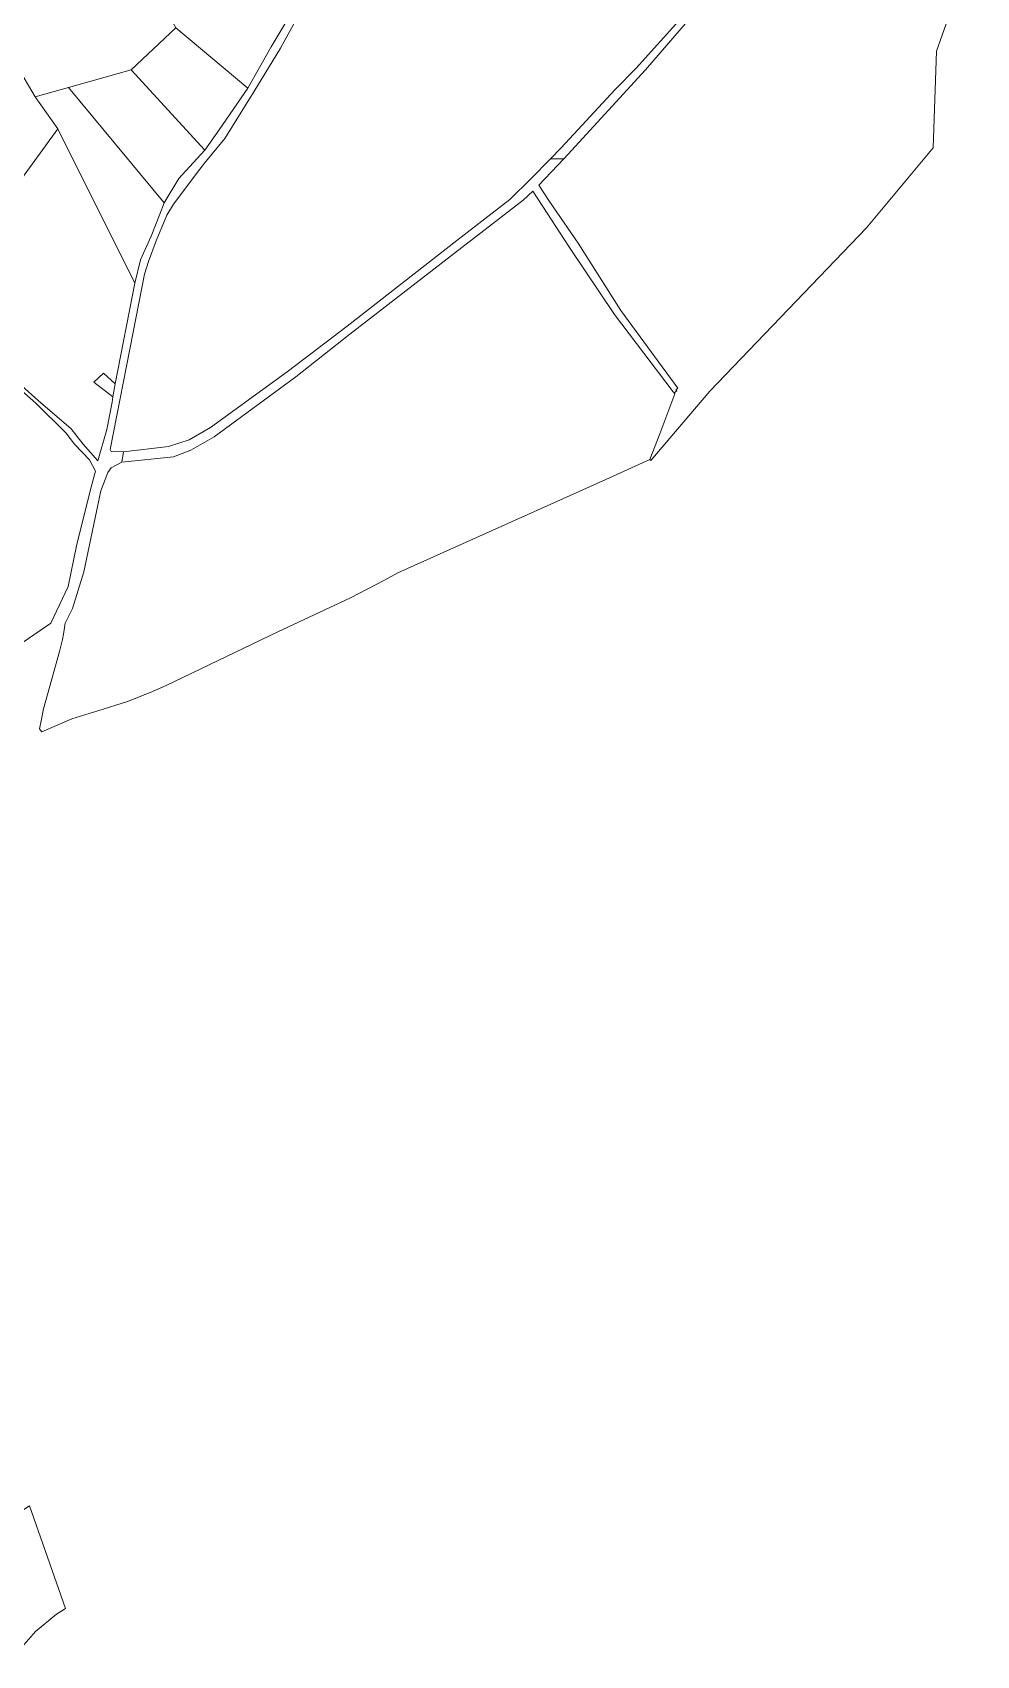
# Model space of a CAD drawing. Header units: metres. Extents: x 542555 to 550520, y 1840485 to 1846995.
# Drawn here: x 549476 to 549944, y 1842259 to 1843063 of the extents above; entities that cross this region are included whole.
import ezdxf

# ---------------------------------------------------------------- set-up
doc = ezdxf.new("R2010")
doc.units = ezdxf.units.M
doc.header["$MEASUREMENT"] = 0
doc.layers.add('Level 30', color=7, linetype='Continuous', lineweight=0)

msp = doc.modelspace()

# ---------------------------------------------------------------- linework, layer by layer
at = {"layer": 'Level 30', "color": 7, "linetype": 'Continuous', "lineweight": 0, "flags": 128}
for points in [[(549539.65, 1843079.16), (549547.49, 1843064.97), (549525.45, 1843044.08), (549494.31, 1843035.4), (549477.9, 1843030.82), (549469.05, 1843045.68), (549454.91, 1843064.28), (549468.76, 1843073.92), (549481.78, 1843080.93), (549488.75, 1843086.21), (549495.41, 1843092.65), (549505.96, 1843103.19), (549513.91, 1843108.58), (549519.14, 1843103.51), (549539.65, 1843079.16)], [(549564.79, 1843105.91), (549604.55, 1843071.98), (549594.72, 1843055.52), (549583.22, 1843035.11), (549547.49, 1843064.97), (549539.65, 1843079.16), (549564.79, 1843105.91)], [(549547.49, 1843064.97), (549583.22, 1843035.11), (549568.99, 1843014.4), (549561.8, 1843004.4), (549525.45, 1843044.08), (549547.49, 1843064.97)], [(549489.09, 1843014.95), (549453.41, 1842966.02), (549419.71, 1842989.79), (549425.81, 1842998.74), (549423.89, 1843004.52), (549423.41, 1843007.27), (549430.88, 1843010.97), (549469.05, 1843045.68), (549477.9, 1843030.82), (549489.09, 1843014.95)], [(549525.45, 1843044.08), (549561.8, 1843004.4), (549557.83, 1843000), (549549.02, 1842990.22), (549541.79, 1842978.28), (549494.31, 1843035.4), (549525.45, 1843044.08)], [(549494.31, 1843035.4), (549541.79, 1842978.28), (549539.55, 1842972.7), (549535.26, 1842961.71), (549529.98, 1842950.04), (549527.16, 1842938.48), (549489.09, 1843014.95), (549477.9, 1843030.82), (549494.31, 1843035.4)], [(549489.09, 1843014.95), (549527.16, 1842938.48), (549517.42, 1842888.52), (549511.75, 1842893.81), (549506.87, 1842889.41), (549516.33, 1842882.16), (549516.03, 1842879.53), (549513.31, 1842865.88), (549508.88, 1842850.43), (549501.57, 1842858.64), (549495.61, 1842866.32), (549479.36, 1842880.26), (549471.21, 1842887.51), (549462.99, 1842894.29), (549448.56, 1842904.65), (549442.28, 1842910.07), (549442.92, 1842913.47), (549440.52, 1842917.24), (549452.35, 1842937.81), (549466.87, 1842955.38), (549463.66, 1842957.85), (549453.41, 1842966.02), (549489.09, 1843014.95)], [(549796.06, 1842886.46), (549795.1, 1842885.52), (549795.62, 1842885.11), (549794.21, 1842884.07), (549793.78, 1842884.52), (549764.67, 1842922.87), (549742.42, 1842956.12), (549729.22, 1842976.37), (549724.22, 1842983.95), (549719.46, 1842979.56), (549689.11, 1842956.15), (549633.69, 1842913.25), (549606.96, 1842892.09), (549566.46, 1842862.29), (549554.85, 1842855.77), (549546.27, 1842852.44), (549520.68, 1842849.68), (549521.54, 1842854.79), (549543.89, 1842857.44), (549554.11, 1842860.88), (549564.7, 1842867), (549602.71, 1842894.43), (549632.32, 1842917.07), (549686.66, 1842959.59), (549712.91, 1842979.91), (549723.25, 1842990.11), (549733.02, 1843000), (549739.6, 1843000), (549727.28, 1842987.03), (549732.58, 1842978.85), (549746.74, 1842958.18), (549767.93, 1842924.85), (549796.06, 1842886.46)], [(549794.21, 1842884.07), (549794.67, 1842883.59), (549787.18, 1842863.84), (549787.1767, 1842863.8314), (549782.32, 1842851.01), (549760.4807, 1842841.1857), (549657.5, 1842794.86), (549650.5184, 1842791.2045), (549633.97, 1842782.54), (549598.07, 1842765.71), (549542.74, 1842739.08), (549534.85, 1842735.63), (549523.52, 1842731.25), (549508.9, 1842726.5), (549496.01, 1842722.59), (549481.09, 1842716.11), (549479.96, 1842717.71), (549480.728, 1842721.5189), (549481.95, 1842727.58), (549489.95, 1842755.97), (549491.36, 1842761.9), (549491.84, 1842764.46), (549492.69, 1842769.96), (549496.39, 1842777.2), (549501.91, 1842795.41), (549510.43, 1842835.59), (549513.78, 1842844.7), (549515.44, 1842846.88), (549520.68, 1842849.68), (549546.27, 1842852.44), (549554.85, 1842855.77), (549566.46, 1842862.29), (549606.96, 1842892.09), (549633.69, 1842913.25), (549689.11, 1842956.15), (549719.46, 1842979.56), (549724.22, 1842983.95), (549729.22, 1842976.37), (549742.42, 1842956.12), (549764.67, 1842922.87), (549793.78, 1842884.52), (549794.21, 1842884.07)], [(549517.42, 1842888.52), (549516.33, 1842882.16), (549506.87, 1842889.41), (549511.75, 1842893.81), (549517.42, 1842888.52)], [(549475.1, 1842332.74), (549492.81, 1842281.77), (549488.42, 1842279.02), (549478.07, 1842270.46), (549467.56, 1842258.51), (549437.04, 1842308.24), (549475.1, 1842332.74)]]:
    msp.add_lwpolyline(points, close=True, dxfattribs=at)
for points in [[(549944.03, 1843109.49), (549924.23, 1843053.34), (549922.58, 1843005.44), (549889.56, 1842965.8), (549811.99, 1842884.88), (549782.7, 1842850.58), (549782.32, 1842851.01), (549787.1818, 1842863.8357), (549794.67, 1842883.59), (549794.21, 1842884.07), (549795.62, 1842885.11), (549795.1, 1842885.52), (549796.06, 1842886.46), (549767.93, 1842924.85), (549746.74, 1842958.18), (549732.58, 1842978.85), (549727.28, 1842987.03), (549739.6, 1843000), (549741.69, 1843002.2), (549780.04, 1843044.07), (549800.87, 1843068.31)], [(549798.04, 1843070.03), (549775.49, 1843045.01), (549765.12, 1843034.4), (549738.4, 1843005.44), (549733.02, 1843000), (549723.25, 1842990.11), (549712.91, 1842979.91), (549686.66, 1842959.59), (549632.32, 1842917.07), (549602.71, 1842894.43), (549564.7, 1842867), (549554.11, 1842860.88), (549543.89, 1842857.44), (549521.54, 1842854.79), (549515.5, 1842855.02), (549515.03, 1842856.08), (549526.31, 1842914.11), (549531.94, 1842942.84), (549533.94, 1842949.18), (549537.75, 1842959.45), (549543.01, 1842972.19), (549546.38, 1842977.54), (549559.34, 1842994.88), (549561.71, 1842997.84), (549564.7, 1843001.57), (549571.83, 1843010.19), (549586.09, 1843033.22), (549599.4, 1843054.92), (549607.75, 1843070.23)], [(549467.17, 1842888.76), (549478.12, 1842879.02), (549492.94, 1842864.31), (549497.34, 1842858.63), (549504.74, 1842850.92), (549507.7, 1842845.36), (549504.99, 1842835.57), (549504.99, 1842835.57), (549498.25, 1842808.25), (549494.17, 1842788.23), (549485.55, 1842769.99), (549471.93, 1842760.64)]]:
    msp.add_lwpolyline(points, dxfattribs=at)

doc.saveas('drawing.dxf')
